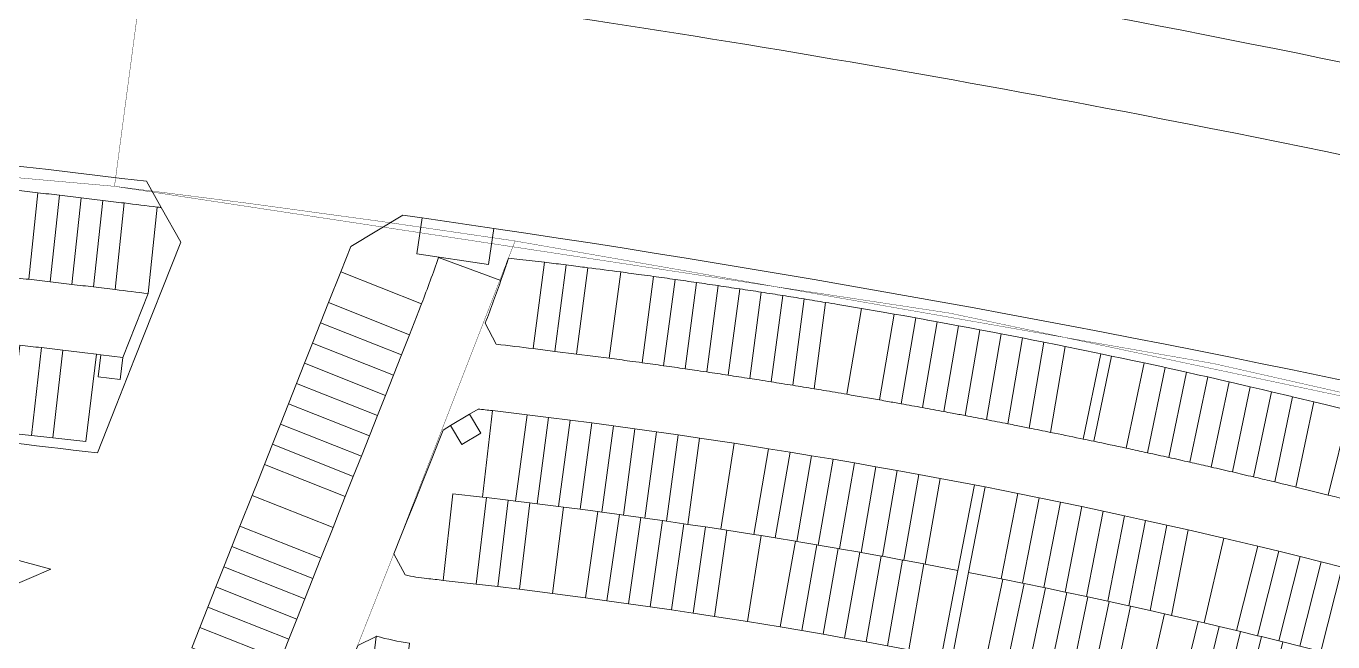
# Model space of a CAD drawing. Header units: centimetres. Extents: x -6122352 to 6876996, y -1694241 to 2592194.
# Drawn here: x -4150355 to -3789926, y 206127 to 375839 of the extents above; entities that cross this region are included whole.
import ezdxf

# ---------------------------------------------------------------- set-up
doc = ezdxf.new("R2010")
doc.units = ezdxf.units.CM
doc.header["$MEASUREMENT"] = 0
for name, color, linetype, lineweight, true_color in [('23585-XR-AR-DAMAC PLOT LIMITS$0$1-End units', 7, 'Continuous', 5, 0xf8991e), ('23585-XR-AR-DAMAC PLOT LIMITS$0$1-Open Space', 7, 'Continuous', 5, 0x90cf5a), ('23585-XR-AR-DAMAC PLOT LIMITS$0$1-Utility', 7, 'Continuous', 5, 0x8db1ff)]:
    doc.layers.add(name, color=color, linetype=linetype, lineweight=lineweight, true_color=true_color)
doc.layers.add('23585-XR-AR-DAMAC PLOT LIMITS$0$1-Mid units', color=41, linetype='Continuous', lineweight=5)
doc.layers.add('A-ANNO-TEXT', color=3, linetype='Continuous', lineweight=25)
doc.layers.add('23585-XR-AR-DAMAC PLOT LIMITS$0$D-Phase New', color=7, linetype='Continuous', true_color=0x000080)
doc.layers.add('@MI-REF LAYER', color=7, linetype='Continuous')

# ---------------------------------------------------------------- blocks, each defined once
blk = doc.blocks.new('23585-XR-AR-DAMAC PLOT LIMITS')
at = {"layer": '23585-XR-AR-DAMAC PLOT LIMITS$0$1-End units', "color": 251, "true_color": 0x636466}
for points in [[(497042.8, 2769969.48, 0.000581), (497039.28, 2769967.17, 0.000684), (497035.16, 2769964.45), (497021.89, 2769984.44), (497026.07, 2769987.21, -0.000564), (497029.53, 2769989.48)], [(497035.16, 2769964.45, 0.001266), (497027.54, 2769959.37), (497013.53, 2769978.87), (497016.52, 2769980.87), (497021.89, 2769984.44)], [(496988.02, 2769932.1, 0.001265), (496980.57, 2769926.79), (496966.57, 2769946.28), (496968.9, 2769947.96), (496971.34, 2769949.7), (496974.02, 2769951.6)], [(496978.14, 2769925.04), (496977.48, 2769924.56, 0.001154), (496970.72, 2769919.67), (496956, 2769938.64), (496963.45, 2769944.04), (496964.14, 2769944.53)], [(496932.28, 2769890.92, 0.001265), (496925.04, 2769885.32), (496910.32, 2769904.28), (496914.68, 2769907.66), (496917.56, 2769909.88)], [(496925.04, 2769885.32, 0.000907), (496919.87, 2769881.29, 0.000359), (496917.82, 2769879.68), (496902.41, 2769898.09, -0.000463), (496905.07, 2769900.18), (496909.87, 2769903.93), (496910.32, 2769904.28)], [(496880.46, 2769849.54, 0.000474), (496877.83, 2769847.35, 0.000791), (496873.43, 2769843.68), (496873.42, 2769843.7), (496858.02, 2769862.08, -0.000791), (496862.47, 2769865.79, -0.000458), (496865.05, 2769867.94)], [(496873.42, 2769843.7), (496866.45, 2769837.77), (496851.02, 2769856.18, -0.001249), (496858.02, 2769862.08)], [(496857.3, 2769830, 0.002526), (496849.54, 2769823.32), (496843.19, 2769825.01, 0.003864), (496840.22, 2769830.84, 0.007394), (496834.3, 2769841.86, -0.000431), (496836.66, 2769843.91, -0.000949), (496841.89, 2769848.4)], [(496831.41, 2769807.42), (496809.82, 2769796.94), (496805.82, 2769805.17), (496827.4, 2769815.65, -0.001273), (496828.31, 2769813.8)], [(496774.38, 2769761.91, 0.000584), (496767.42, 2769755.96), (496751.53, 2769773.96, -0.00058), (496758.49, 2769779.9)], [(496909.86, 2769731.79), (496908.07, 2769730.21, 0.001024), (496902.87, 2769725.58), (496886.53, 2769744.5), (496886.55, 2769744.58, 0.031447), (496894.14, 2769750)], [(496785.98, 2769715.72), (496770.02, 2769734.08, -0.000392), (496774.65, 2769738.06), (496777.09, 2769740.15), (496792.84, 2769721.78)]]:
    blk.add_lwpolyline(points, format="xyb", close=True, dxfattribs=at)
for points in [[(497038.03, 2769915.39), (497024.49, 2769935.2), (497032.46, 2769940.62), (497045.63, 2769920.55), (497041.6, 2769917.82)], [(497030.43, 2769910.16), (497016.16, 2769929.48), (497024.49, 2769935.2), (497038.03, 2769915.39), (497036.65, 2769914.44)], [(497028.78, 2769909.02), (497030.43, 2769910.16), (497036.65, 2769914.44), (497050.01, 2769894.5), (497042.45, 2769889.29)], [(497020.94, 2769903.56), (497025.5, 2769906.74), (497028.78, 2769909.02), (497042.45, 2769889.29), (497034.91, 2769884.04)], [(496991.31, 2769882.33), (496983.94, 2769876.9), (496969.62, 2769896.17), (496977.05, 2769901.64)], [(496981.53, 2769875.11), (496974.16, 2769869.62), (496959.49, 2769888.61), (496967.22, 2769894.38)], [(497005.65, 2769863.08), (496998.25, 2769857.63), (496983.94, 2769876.9), (496991.31, 2769882.33), (496991.67, 2769882.59)], [(496995.83, 2769855.85), (496988.48, 2769850.35), (496973.87, 2769869.4), (496974.16, 2769869.62), (496981.53, 2769875.11)], [(496929, 2769834.54), (496913.97, 2769853.26), (496921.5, 2769859.27), (496936.18, 2769840.28), (496930.33, 2769835.61)], [(496921.85, 2769828.77), (496906.47, 2769847.2), (496913.97, 2769853.26), (496929, 2769834.54), (496925.65, 2769831.85)], [(496937.8, 2769841.57), (496940.88, 2769844), (496945.31, 2769847.48), (496959.92, 2769828.44), (496952.71, 2769822.76)], [(496930.33, 2769835.61), (496936.18, 2769840.28), (496937.8, 2769841.57), (496952.71, 2769822.76), (496945.53, 2769817.04)], [(496884.99, 2769798.02), (496883.44, 2769796.7), (496878.9, 2769792.78), (496878.03, 2769792.02), (496862.31, 2769810.16), (496869.61, 2769816.46)], [(496917.66, 2769794.24), (496910.63, 2769788.33), (496895.15, 2769806.67), (496898.71, 2769809.67), (496902.47, 2769812.82)], [(496910.63, 2769788.33), (496903.64, 2769782.4), (496888, 2769800.6), (496889.55, 2769801.92), (496894.12, 2769805.8), (496895.15, 2769806.67)], [(496894.54, 2769774.58), (496887.63, 2769768.56), (496871.82, 2769786.62), (496878.03, 2769792.02), (496878.9, 2769792.78)], [(496856.38, 2769756.02), (496834.79, 2769745.53), (496832.77, 2769749.69), (496830.79, 2769753.76), (496852.38, 2769764.25), (496854.36, 2769760.18)], [(496860.38, 2769747.79), (496838.79, 2769737.3), (496834.79, 2769745.53), (496856.38, 2769756.02)]]:
    blk.add_lwpolyline(points, close=True, dxfattribs=at)
at = {"layer": '23585-XR-AR-DAMAC PLOT LIMITS$0$1-Mid units', "color": 251, "true_color": 0x636466}
for points in [[(497027.54, 2769959.37, 0.000541), (497024.29, 2769957.18), (497022.56, 2769956.01), (497008.55, 2769975.52), (497010.88, 2769977.09), (497013.53, 2769978.87)], [(497022.56, 2769956.01), (497021.8, 2769955.5, 0.000704), (497017.59, 2769952.65), (497003.59, 2769972.15), (497008.39, 2769975.41), (497008.55, 2769975.52)], [(497017.59, 2769952.65, 0.00083), (497012.63, 2769949.26), (496998.63, 2769968.76), (497001.4, 2769970.66), (497003.59, 2769972.15)], [(497012.63, 2769949.26, 0.00083), (497007.69, 2769945.86), (496993.69, 2769965.36), (496998.63, 2769968.76)], [(497007.69, 2769945.86), (497006.92, 2769945.34, 0.000701), (497002.75, 2769942.45), (496988.75, 2769961.94), (496993.28, 2769965.09), (496993.69, 2769965.36)], [(497002.75, 2769942.45, 0.00083), (496997.83, 2769939.02), (496983.83, 2769958.51), (496986.38, 2769960.29), (496988.75, 2769961.94)], [(496997.83, 2769939.02, 0.00083), (496992.92, 2769935.57), (496978.92, 2769955.06), (496983.83, 2769958.51)], [(496992.92, 2769935.57), (496992.15, 2769935.02, 0.000699), (496988.02, 2769932.1), (496974.02, 2769951.6), (496978.31, 2769954.64), (496978.92, 2769955.06)], [(496970.72, 2769919.67, 0.00083), (496965.87, 2769916.13), (496951.15, 2769935.1), (496954.23, 2769937.35), (496956, 2769938.64)], [(496965.87, 2769916.13, 0.000507), (496962.92, 2769913.96, 0.000322), (496961.04, 2769912.58), (496946.32, 2769931.54), (496948.69, 2769933.29), (496951.15, 2769935.1)], [(496961.04, 2769912.58, 0.00083), (496956.21, 2769909.01), (496941.49, 2769927.97), (496946.32, 2769931.54)], [(496956.21, 2769909.01, 0.00083), (496951.4, 2769905.42), (496936.68, 2769924.38), (496939.57, 2769926.55), (496941.49, 2769927.97)], [(496951.4, 2769905.42, 0.000509), (496948.46, 2769903.21, 0.000321), (496946.6, 2769901.82), (496931.89, 2769920.78), (496934.04, 2769922.4), (496936.68, 2769924.38)], [(496946.6, 2769901.82, 0.00083), (496941.82, 2769898.2), (496927.1, 2769917.16), (496931.89, 2769920.78)], [(496941.82, 2769898.2, 0.00083), (496937.04, 2769894.56), (496922.32, 2769913.53), (496924.33, 2769915.06), (496924.96, 2769915.54), (496925.01, 2769915.58), (496927.1, 2769917.16)], [(496937.04, 2769894.56, 0.000511), (496934.11, 2769892.32, 0.000319), (496932.28, 2769890.92), (496917.56, 2769909.88), (496919.5, 2769911.37), (496922.32, 2769913.53)], [(496917.82, 2769879.68, 0.00083), (496913.11, 2769875.97), (496897.69, 2769894.37, -0.000819), (496902.41, 2769898.09)], [(496913.11, 2769875.97, 0.00083), (496908.41, 2769872.24), (496892.99, 2769890.64, -0.000819), (496897.69, 2769894.37)], [(496908.41, 2769872.24, 0.000471), (496905.74, 2769870.11, 0.000358), (496903.72, 2769868.49), (496888.3, 2769886.9, -0.00043), (496890.76, 2769888.86, -0.00039), (496892.99, 2769890.64)], [(496903.72, 2769868.49, 0.00083), (496899.04, 2769864.73), (496883.63, 2769883.13, -0.000819), (496888.3, 2769886.9)], [(496899.04, 2769864.73, 0.00083), (496894.38, 2769860.96), (496878.97, 2769879.36, -0.000819), (496883.63, 2769883.13)], [(496894.38, 2769860.96, 0.000473), (496891.73, 2769858.8, 0.000357), (496889.73, 2769857.17), (496874.31, 2769875.56, -0.000395), (496876.56, 2769877.4, -0.000424), (496878.97, 2769879.36)], [(496889.73, 2769857.17, 0.00083), (496885.09, 2769853.36), (496869.68, 2769871.76, -0.000819), (496874.31, 2769875.56)], [(496885.09, 2769853.36, 0.00083), (496880.46, 2769849.54), (496865.05, 2769867.94, -0.000819), (496869.68, 2769871.76)], [(496866.45, 2769837.77), (496861.88, 2769833.88), (496846.45, 2769852.3, -0.000372), (496848.5, 2769854.05, -0.00033), (496850.35, 2769855.61), (496851.02, 2769856.18)], [(496861.88, 2769833.88), (496857.3, 2769830), (496841.89, 2769848.4, -0.000704), (496845.77, 2769851.73), (496846.45, 2769852.3)], [(496767.42, 2769755.96, 0.000383), (496762.86, 2769752.06), (496746.97, 2769770.05, -0.000381), (496751.53, 2769773.96)], [(496762.86, 2769752.06, 0.000383), (496758.31, 2769748.15), (496742.43, 2769766.14, -0.000381), (496746.97, 2769770.05)], [(496758.31, 2769748.15, 0.000383), (496753.77, 2769744.23), (496737.88, 2769762.22, -0.000381), (496742.43, 2769766.14)], [(496753.77, 2769744.23, 0.000383), (496749.23, 2769740.3), (496733.34, 2769758.29, -0.000381), (496737.88, 2769762.22)], [(496749.23, 2769740.3, 0.000383), (496744.7, 2769736.37), (496728.81, 2769754.36, -0.00038), (496733.34, 2769758.29)], [(496785.98, 2769715.72), (496781.48, 2769711.75), (496765.48, 2769730.16, -0.00019), (496767.72, 2769732.1, -0.000195), (496770.02, 2769734.08)], [(496781.48, 2769711.75), (496776.98, 2769707.78), (496760.94, 2769726.23, -0.00019), (496763.18, 2769728.17, -0.000195), (496765.48, 2769730.16)]]:
    blk.add_lwpolyline(points, format="xyb", close=True, dxfattribs=at)
for points in [[(497065.61, 2769933.86), (497052.44, 2769953.92), (497057.46, 2769957.21), (497070.63, 2769937.14), (497066.56, 2769934.48)], [(497060.6, 2769930.56), (497047.43, 2769950.62), (497052.44, 2769953.92), (497065.61, 2769933.86), (497061.54, 2769931.18)], [(497055.6, 2769927.24), (497042.43, 2769947.31), (497047.43, 2769950.62), (497060.6, 2769930.56), (497056.54, 2769927.87)], [(497050.61, 2769923.91), (497037.44, 2769943.97), (497042.43, 2769947.31), (497055.6, 2769927.24), (497051.55, 2769924.54)], [(497045.63, 2769920.55), (497032.46, 2769940.62), (497037.44, 2769943.97), (497050.61, 2769923.91), (497046.57, 2769921.19)], [(497025.5, 2769906.74), (497011.23, 2769926.05), (497016.16, 2769929.48), (497030.43, 2769910.16), (497028.78, 2769909.02)], [(497051.55, 2769924.54), (497055.6, 2769927.24), (497056.54, 2769927.87), (497069.9, 2769907.93), (497064.91, 2769904.6)], [(497020.58, 2769903.3), (497006.31, 2769922.61), (497011.23, 2769926.05), (497025.5, 2769906.74), (497020.94, 2769903.56)], [(497046.57, 2769921.19), (497050.61, 2769923.91), (497051.55, 2769924.54), (497064.91, 2769904.6), (497059.93, 2769901.25)], [(497015.67, 2769899.85), (497001.41, 2769919.16), (497006.31, 2769922.61), (497020.58, 2769903.3), (497016.03, 2769900.1)], [(497041.6, 2769917.82), (497045.63, 2769920.55), (497046.57, 2769921.19), (497059.93, 2769901.25), (497054.96, 2769897.88)], [(497010.77, 2769896.38), (496996.51, 2769915.69), (497001.41, 2769919.16), (497015.67, 2769899.85), (497011.13, 2769896.63)], [(497036.65, 2769914.44), (497038.03, 2769915.39), (497041.6, 2769917.82), (497054.96, 2769897.88), (497050.01, 2769894.5)], [(497005.89, 2769892.89), (496991.63, 2769912.2), (496996.51, 2769915.69), (497010.77, 2769896.38), (497006.25, 2769893.15)], [(497001.02, 2769889.39), (496986.76, 2769908.69), (496991.63, 2769912.2), (497005.89, 2769892.89), (497001.38, 2769889.65)], [(496996.16, 2769885.87), (496981.9, 2769905.17), (496986.76, 2769908.69), (497001.02, 2769889.39), (496996.52, 2769886.13)], [(496991.67, 2769882.59), (496991.31, 2769882.33), (496977.05, 2769901.64), (496981.9, 2769905.17), (496996.16, 2769885.87)], [(497016.03, 2769900.1), (497020.58, 2769903.3), (497020.94, 2769903.56), (497034.91, 2769884.04), (497030, 2769880.59)], [(497011.13, 2769896.63), (497015.67, 2769899.85), (497016.03, 2769900.1), (497030, 2769880.59), (497025.11, 2769877.12)], [(497006.25, 2769893.15), (497010.77, 2769896.38), (497011.13, 2769896.63), (497025.11, 2769877.12), (497020.22, 2769873.64)], [(497001.38, 2769889.65), (497005.89, 2769892.89), (497006.25, 2769893.15), (497020.22, 2769873.64), (497015.35, 2769870.14)], [(496969.37, 2769866.01), (496954.7, 2769885), (496959.49, 2769888.61), (496974.16, 2769869.62), (496973.87, 2769869.4)], [(496996.52, 2769886.13), (497001.02, 2769889.39), (497001.38, 2769889.65), (497015.35, 2769870.14), (497010.49, 2769866.62)], [(496964.59, 2769862.38), (496949.92, 2769881.37), (496954.7, 2769885), (496969.37, 2769866.01), (496969.08, 2769865.78)], [(497010.49, 2769866.62), (497005.65, 2769863.08), (496991.67, 2769882.59), (496996.16, 2769885.87), (496996.52, 2769886.13)], [(496959.83, 2769858.74), (496945.16, 2769877.73), (496949.92, 2769881.37), (496964.59, 2769862.38), (496964.3, 2769862.16)], [(496955.07, 2769855.08), (496940.4, 2769874.07), (496945.16, 2769877.73), (496959.83, 2769858.74), (496959.53, 2769858.51)], [(496950.33, 2769851.4), (496935.66, 2769870.39), (496940.4, 2769874.07), (496955.07, 2769855.08), (496954.78, 2769854.85)], [(496945.6, 2769847.71), (496930.93, 2769866.7), (496935.66, 2769870.39), (496950.33, 2769851.4), (496950.04, 2769851.17)], [(496969.08, 2769865.78), (496969.37, 2769866.01), (496973.87, 2769869.4), (496988.48, 2769850.35), (496983.69, 2769846.74)], [(496940.88, 2769844), (496926.21, 2769863), (496930.93, 2769866.7), (496945.6, 2769847.71), (496945.31, 2769847.48)], [(496964.3, 2769862.16), (496964.59, 2769862.38), (496969.08, 2769865.78), (496983.69, 2769846.74), (496978.91, 2769843.12)], [(496936.18, 2769840.28), (496921.5, 2769859.27), (496926.21, 2769863), (496940.88, 2769844), (496937.8, 2769841.57)], [(496959.53, 2769858.51), (496959.83, 2769858.74), (496964.3, 2769862.16), (496978.91, 2769843.12), (496974.14, 2769839.47)], [(496954.78, 2769854.85), (496955.07, 2769855.08), (496959.53, 2769858.51), (496974.14, 2769839.47), (496969.39, 2769835.81)], [(496950.04, 2769851.17), (496950.33, 2769851.4), (496954.78, 2769854.85), (496969.39, 2769835.81), (496964.65, 2769832.13)], [(496945.31, 2769847.48), (496945.6, 2769847.71), (496950.04, 2769851.17), (496964.65, 2769832.13), (496959.92, 2769828.44)], [(496917.19, 2769824.98), (496901.82, 2769843.41), (496906.47, 2769847.2), (496921.85, 2769828.77), (496920.99, 2769828.08)], [(496912.55, 2769821.18), (496897.18, 2769839.61), (496901.82, 2769843.41), (496917.19, 2769824.98), (496916.34, 2769824.29)], [(496907.93, 2769817.36), (496892.55, 2769835.79), (496897.18, 2769839.61), (496912.55, 2769821.18), (496911.7, 2769820.48)], [(496903.31, 2769813.52), (496887.94, 2769831.95), (496892.55, 2769835.79), (496907.93, 2769817.36), (496907.08, 2769816.66)], [(496925.65, 2769831.85), (496929, 2769834.54), (496930.33, 2769835.61), (496945.53, 2769817.04), (496940.85, 2769813.28)], [(496898.71, 2769809.67), (496883.34, 2769828.1), (496887.94, 2769831.95), (496903.31, 2769813.52), (496902.47, 2769812.82)], [(496920.99, 2769828.08), (496921.85, 2769828.77), (496925.65, 2769831.85), (496940.85, 2769813.28), (496936.19, 2769809.5)], [(496895.15, 2769806.67), (496894.12, 2769805.8), (496878.75, 2769824.23), (496883.34, 2769828.1), (496898.71, 2769809.67)], [(496916.34, 2769824.29), (496917.19, 2769824.98), (496920.99, 2769828.08), (496936.19, 2769809.5), (496931.54, 2769805.71)], [(496894.12, 2769805.8), (496889.55, 2769801.92), (496874.17, 2769820.35), (496878.75, 2769824.23)], [(496911.7, 2769820.48), (496912.55, 2769821.18), (496916.34, 2769824.29), (496931.54, 2769805.71), (496926.9, 2769801.9)], [(496888, 2769800.6), (496884.99, 2769798.02), (496869.61, 2769816.46), (496874.17, 2769820.35), (496889.55, 2769801.92)], [(496907.08, 2769816.66), (496907.93, 2769817.36), (496911.7, 2769820.48), (496926.9, 2769801.9), (496922.27, 2769798.08)], [(496902.47, 2769812.82), (496903.31, 2769813.52), (496907.08, 2769816.66), (496922.27, 2769798.08), (496917.66, 2769794.24)], [(496834.03, 2769802.03), (496812.44, 2769791.54), (496809.82, 2769796.94), (496831.41, 2769807.42)], [(496836.65, 2769796.63), (496815.06, 2769786.14), (496812.44, 2769791.54), (496834.03, 2769802.03)], [(496899.09, 2769778.5), (496883.44, 2769796.7), (496884.99, 2769798.02), (496888, 2769800.6), (496903.64, 2769782.4)], [(496839.27, 2769791.23), (496817.68, 2769780.75), (496815.06, 2769786.14), (496836.65, 2769796.63)], [(496878.9, 2769792.78), (496883.44, 2769796.7), (496899.09, 2769778.5), (496894.54, 2769774.58)], [(496841.89, 2769785.84), (496820.31, 2769775.35), (496817.68, 2769780.75), (496839.27, 2769791.23)], [(496844.52, 2769780.44), (496822.93, 2769769.95), (496820.31, 2769775.35), (496841.89, 2769785.84)], [(496847.14, 2769775.04), (496825.55, 2769764.56), (496822.93, 2769769.95), (496844.52, 2769780.44)], [(496849.76, 2769769.64), (496828.17, 2769759.16), (496825.55, 2769764.56), (496847.14, 2769775.04)], [(496852.38, 2769764.25), (496830.79, 2769753.76), (496828.17, 2769759.16), (496849.76, 2769769.64)], [(496863, 2769742.39), (496841.41, 2769731.9), (496838.79, 2769737.3), (496860.38, 2769747.79)], [(496865.62, 2769736.99), (496844.03, 2769726.51), (496841.41, 2769731.9), (496863, 2769742.39)], [(496868.24, 2769731.6), (496846.65, 2769721.11), (496844.03, 2769726.51), (496865.62, 2769736.99)], [(496870.86, 2769726.2), (496849.27, 2769715.71), (496846.65, 2769721.11), (496868.24, 2769731.6)], [(496873.48, 2769720.8), (496851.9, 2769710.32), (496849.27, 2769715.71), (496870.86, 2769726.2)], [(496876.11, 2769715.41), (496854.52, 2769704.92), (496851.9, 2769710.32), (496873.48, 2769720.8)]]:
    blk.add_lwpolyline(points, close=True, dxfattribs=at)
at = {"layer": '23585-XR-AR-DAMAC PLOT LIMITS$0$1-Open Space', "color": 251, "true_color": 0x636466}
for points in [[(497155.4, 2770287.55), (497169.29, 2770296.06), (497183.21, 2770304.51), (497197.15, 2770312.92), (497211.14, 2770321.26), (497225.16, 2770329.55), (497239.2, 2770337.79), (497253.28, 2770345.96), (497267.39, 2770354.08), (497281.53, 2770362.16), (497285.71, 2770364.52), (497288.75, 2770359.31, 0.043207), (496708.55, 2769961.41, 0.001242)], [(497021.89, 2769984.44), (497016.52, 2769980.87), (497013.53, 2769978.87), (497010.88, 2769977.09), (497008.55, 2769975.52), (497008.39, 2769975.41), (497003.59, 2769972.15), (497001.4, 2769970.66), (496998.63, 2769968.76), (496993.69, 2769965.36), (496993.28, 2769965.09), (496988.75, 2769961.94), (496986.38, 2769960.29), (496983.83, 2769958.51), (496978.92, 2769955.06), (496978.31, 2769954.64), (496974.02, 2769951.6), (496971.34, 2769949.7), (496968.9, 2769947.96), (496966.57, 2769946.28), (496964.14, 2769944.53), (496963.45, 2769944.04), (496956, 2769938.64), (496954.23, 2769937.35), (496951.15, 2769935.1), (496948.69, 2769933.29), (496946.32, 2769931.54), (496941.49, 2769927.97), (496939.57, 2769926.55), (496936.68, 2769924.38), (496934.04, 2769922.4), (496931.89, 2769920.78), (496927.1, 2769917.16), (496925.01, 2769915.58), (496924.96, 2769915.54), (496924.33, 2769915.06), (496922.32, 2769913.53), (496919.5, 2769911.37), (496917.56, 2769909.88), (496914.68, 2769907.66), (496910.32, 2769904.28), (496909.87, 2769903.93), (496905.07, 2769900.18, 0.000463), (496902.41, 2769898.09, 0.000819), (496897.69, 2769894.37, 0.000819), (496892.99, 2769890.64, 0.00039), (496890.76, 2769888.86, 0.00043), (496888.3, 2769886.9, 0.000819), (496883.63, 2769883.13, 0.000819), (496878.97, 2769879.36, 0.000424), (496876.56, 2769877.4, 0.000395), (496874.31, 2769875.56, 0.000819), (496869.68, 2769871.76, 0.000819), (496865.05, 2769867.94, 0.000458), (496862.47, 2769865.79, 0.000791), (496858.02, 2769862.08, 0.001249), (496851.02, 2769856.18), (496850.35, 2769855.61, 0.00033), (496848.5, 2769854.05, 0.000372), (496846.45, 2769852.3), (496845.77, 2769851.73, 0.000704), (496841.89, 2769848.4, 0.000949), (496836.66, 2769843.91, 0.000431), (496834.3, 2769841.86, -0.003849), (496837.42, 2769836.15), (496821.17, 2769827.72, -0.008391), (496827.4, 2769815.65), (496805.82, 2769805.17), (496802.55, 2769811.9), (496805.88, 2769828.32, -0.000342), (496810.05, 2769831.75), (496816.38, 2769823.99), (496831.87, 2769836.64), (496825.54, 2769844.4, -0.036291), (497294.63, 2770172.04, 0.415653)], [(496589.57, 2769636.34, -0.013802), (496751.25, 2769782.5), (496759.35, 2769780.63, 0.000622), (496758.49, 2769779.9, 0.00058), (496751.53, 2769773.96, 0.000381), (496746.97, 2769770.05, 0.000381), (496742.43, 2769766.14, 0.000381), (496737.88, 2769762.22, 0.000381), (496733.34, 2769758.29, 0.00038), (496728.81, 2769754.36, 0.00038)], [(496756.38, 2769686.41, -0.0035), (496797.33, 2769721.94), (496791.18, 2769734.61), (496785.14, 2769747.04), (496770.02, 2769778.17), (496759.35, 2769780.63, 0.000622), (496758.49, 2769779.9), (496774.38, 2769761.91), (496782.64, 2769744.91), (496786.61, 2769740.27), (496781.98, 2769736.3), (496778.01, 2769740.94), (496777.09, 2769740.15), (496792.84, 2769721.78), (496785.98, 2769715.72), (496781.48, 2769711.75), (496776.98, 2769707.78)]]:
    blk.add_lwpolyline(points, format="xyb", dxfattribs=at)
for points in [[(497266.67, 2770226.15, 0.012831), (497092.63, 2770116.57, 0.012932), (496923.14, 2769997.25, 0.009595), (496801.49, 2769903.14, 0.003148), (496762.36, 2769871.24, 0.000231), (496759.51, 2769868.89), (496744.34, 2769886.85, -0.018299), (496743.42, 2769888.02, -0.003391), (496785.82, 2769922.62, -0.009594), (496908.21, 2770017.31, -0.012933), (497078.76, 2770137.38, -0.012823), (497253.77, 2770247.57)], [(496980.57, 2769926.79, 0.000415), (496978.14, 2769925.04), (496964.14, 2769944.53), (496966.57, 2769946.28)], [(496878.03, 2769792.02), (496871.82, 2769786.62), (496887.63, 2769768.56, 0.000487), (496884.23, 2769765.58, -0.027191), (496879.46, 2769761.82), (496873.11, 2769763.46), (496870.82, 2769768.17), (496868.84, 2769772.24), (496866.22, 2769777.64), (496863.6, 2769783.04), (496860.98, 2769788.43), (496858.36, 2769793.83), (496857.06, 2769796.5), (496857.54, 2769798.85), (496863.51, 2769797.63), (496864.73, 2769803.6), (496858.76, 2769804.82), (496859.31, 2769807.56, -0.000371), (496862.31, 2769810.16)], [(496902.87, 2769725.58, 0.000322), (496901.24, 2769724.13), (496917.02, 2769706.04, 0.000302), (496915.51, 2769704.69), (496913.11, 2769707.36), (496909.72, 2769704.3), (496912.12, 2769701.63), (496911.45, 2769701.03, -0.035074), (496903.08, 2769694.48, -0.120977), (496892.18, 2769690.46, 0.08507), (496885.7, 2769688.57), (496872.13, 2769681.98), (496865.45, 2769686.16), (496885.56, 2769695.93), (496902.03, 2769703.93), (496891.2, 2769726.22), (496896.68, 2769728.89), (496894.02, 2769734.37), (496888.53, 2769731.71), (496884.96, 2769739.06), (496886.53, 2769744.5)]]:
    blk.add_lwpolyline(points, format="xyb", close=True, dxfattribs=at)
blk.add_lwpolyline([(496983.94, 2769876.9), (496998.25, 2769857.63), (496995.83, 2769855.85), (496981.53, 2769875.11), (496967.22, 2769894.38), (496969.62, 2769896.17)], close=True, dxfattribs=at)
blk.add_lwpolyline([(496808, 2769678.56), (496812.26, 2769690.87), (496771.75, 2769665.1)], dxfattribs=at)
at = {"layer": '23585-XR-AR-DAMAC PLOT LIMITS$0$1-Utility', "color": 251, "true_color": 0x636466}
blk.add_lwpolyline([(496810.05, 2769831.75, -0.001267), (496825.54, 2769844.4), (496831.87, 2769836.64), (496816.38, 2769823.99)], format="xyb", close=True, dxfattribs=at)
for points in [[(496864.73, 2769803.6), (496863.51, 2769797.63), (496857.54, 2769798.85), (496858.76, 2769804.82)], [(496782.64, 2769744.91), (496786.61, 2769740.27), (496781.98, 2769736.3), (496778.01, 2769740.94)]]:
    blk.add_lwpolyline(points, close=True, dxfattribs=at)
at = {"layer": '23585-XR-AR-DAMAC PLOT LIMITS$0$D-Phase New', "color": 8, "const_width": 0.1}
for points in [[(496635, 2769907.99), (496746.31, 2769775.07, -0.043454), (497314.24, 2770181.16), (497589.03, 2770035.52), (497626.65, 2770080.85), (497688.92, 2770169.44)], [(496192.24, 2769196.16, -0.049904), (496746.31, 2769775.07), (496635, 2769907.99), (496629.89, 2769903.6), (496617.56, 2769892.97), (496613.58, 2769889.51), (496605.27, 2769882.3), (496593.04, 2769871.55)]]:
    blk.add_lwpolyline(points, format="xyb", dxfattribs=at)
for points in [[(497321.18, 2769786.63), (497326.78, 2769790.41), (497360.2, 2769816.41), (497399.76, 2769847.18), (497492.14, 2769929.91), (497550.94, 2769991.99), (497583.53, 2770028.9), (497589.03, 2770035.52), (497314.24, 2770181.16, 0.036516), (496832.05, 2769846.37), (496874.35, 2769760.79), (496885.44, 2769737.97), (496936.56, 2769633.58), (496921.28, 2769621.25), (496900.1, 2769610.96, 0.033948), (496932.27, 2769551.82), (496968.84, 2769577.18), (497196.84, 2769708.74), (497249.2, 2769738.1)], [(496900.1, 2769610.96), (496921.28, 2769621.25), (496936.56, 2769633.58), (496885.44, 2769737.97), (496874.35, 2769760.79), (496832.05, 2769846.37, 0.006928), (496746.31, 2769775.07, 0.049904), (496192.24, 2769196.16), (496366.34, 2769035.68), (496464.74, 2769146.2), (496601.21, 2769277.62), (496681.41, 2769354.87), (496699.47, 2769372.26), (496774.4, 2769438.43), (496894.23, 2769525.45), (496932.27, 2769551.82, -0.033948)]]:
    blk.add_lwpolyline(points, format="xyb", close=True, dxfattribs=at)
blk = doc.blocks.new('A$Cf093b529')
at = {"layer": 'A-ANNO-TEXT'}
blk.add_blockref('23585-XR-AR-DAMAC PLOT LIMITS', (-495391.99, -2768603.44), dxfattribs=at)

msp = doc.modelspace()

# ---------------------------------------------------------------- block references
at = {"layer": '@MI-REF LAYER', "xscale": 999.9999999999999, "yscale": 999.9999999999999, "zscale": 999.9999999999999, "rotation": 312.4882903633292}
msp.add_blockref('A$Cf093b529', (-5904718.73535, 539022.72011), dxfattribs=at)

doc.saveas('drawing.dxf')
